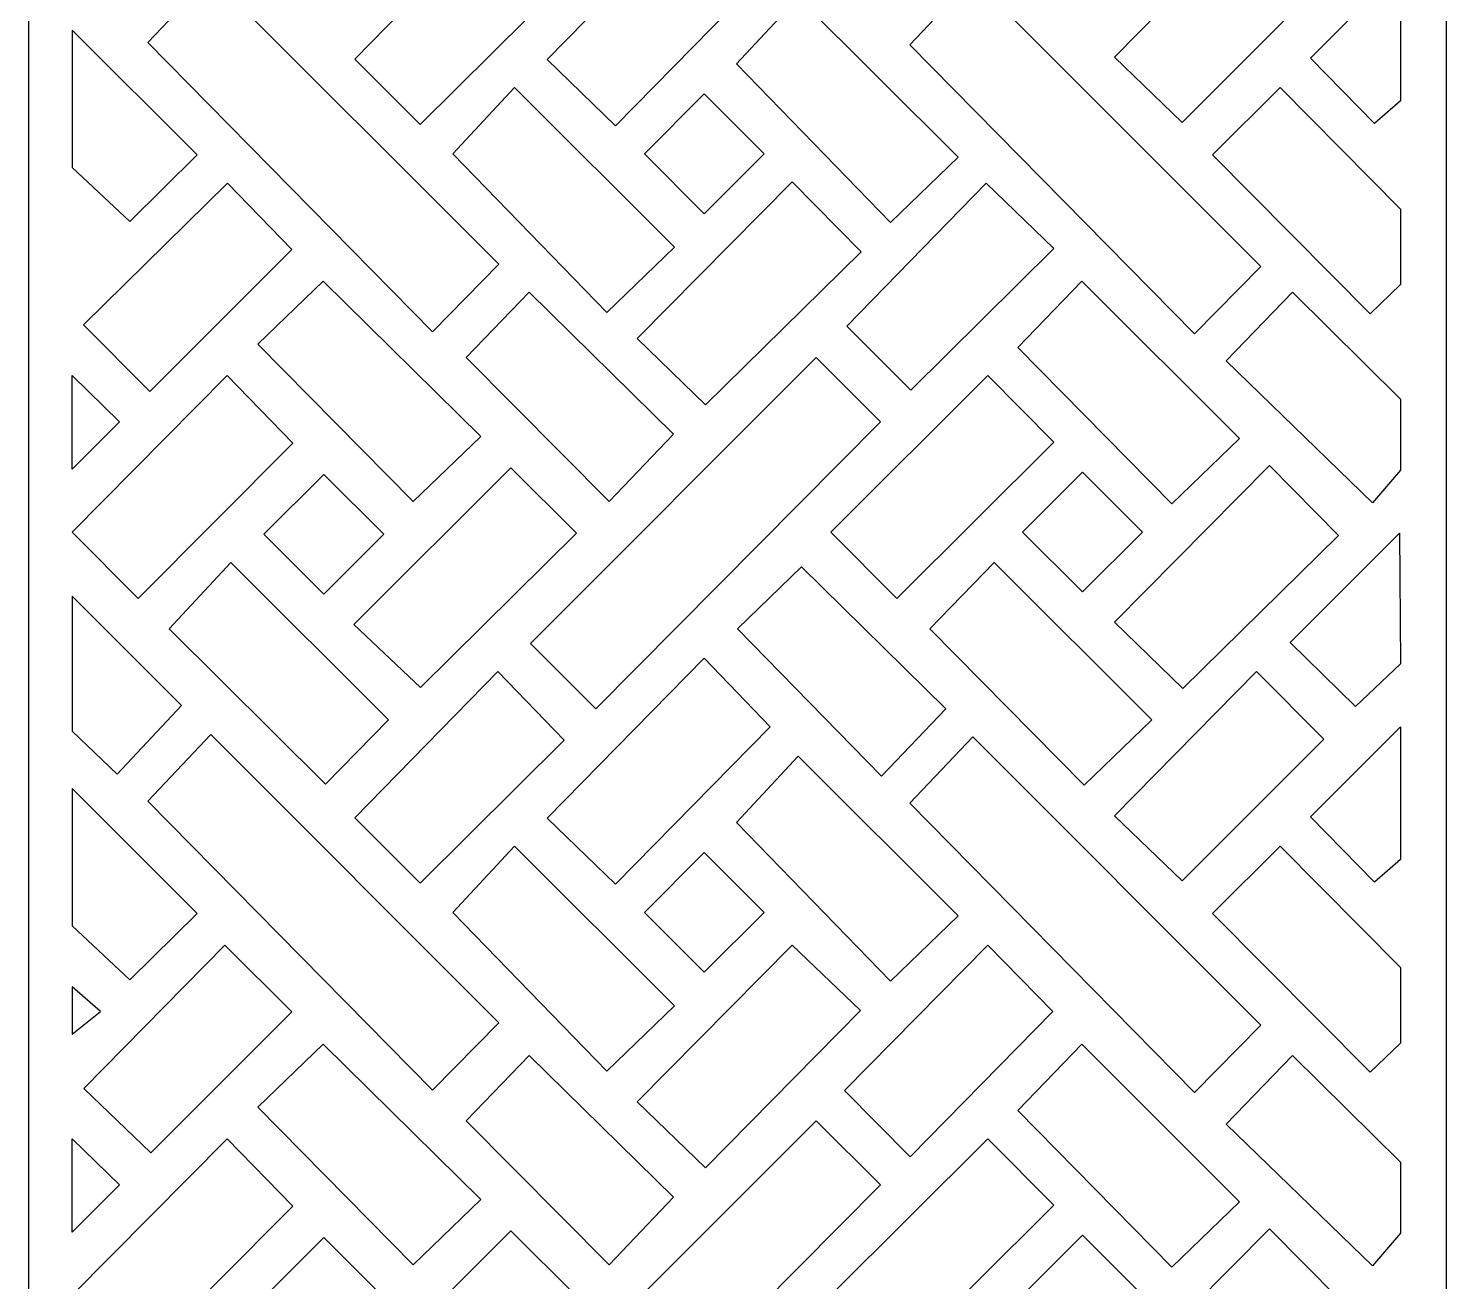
# Model space of a CAD drawing. Header units: centimetres. Extents: x -27.6 to -16.3, y -9.5 to 9.5.
# Drawn here: x -27.57 to -22.52, y -4.42 to 0.04 of the extents above; entities that cross this region are included whole.
import ezdxf

# ---------------------------------------------------------------- set-up
doc = ezdxf.new("R2010")
doc.units = ezdxf.units.CM
doc.header["$MEASUREMENT"] = 0
doc.layers.add('layer 1', color=7, linetype='Continuous')

msp = doc.modelspace()

# ---------------------------------------------------------------- linework, layer by layer
at = {"layer": 'layer 1', "color": 250}
for points, knots in [([(-27.56583, -9.50003), (-27.56583, -9.50003), (-27.56583, 9.5), (-27.56583, 9.5), (-27.56583, 9.5), (-27.56583, 9.5), (-22.51511, 9.5), (-22.51511, 9.5), (-22.51511, 9.5), (-22.51511, 9.5), (-22.51511, -9.50003), (-22.51511, -9.50003), (-22.51511, -9.50003), (-22.51511, -9.50003), (-27.56583, -9.50003), (-27.56583, -9.50003)], [0, 0, 0, 0, 0.2, 0.2, 0.2, 0.2, 0.4, 0.4, 0.4, 0.4, 0.6, 0.6, 0.6, 0.6, 1, 1, 1, 1]), ([(-25.47532, -0.30398), (-25.47532, -0.30398), (-25.71791, -0.06791), (-25.71791, -0.06791), (-25.71791, -0.06791), (-25.71791, -0.06791), (-25.1586, 0.50174), (-25.1586, 0.50174), (-25.1586, 0.50174), (-25.1586, 0.50174), (-24.92422, 0.2571), (-24.92422, 0.2571), (-24.92422, 0.2571), (-24.92422, 0.2571), (-25.47532, -0.30398), (-25.47532, -0.30398)], [0, 0, 0, 0, 0.2, 0.2, 0.2, 0.2, 0.4, 0.4, 0.4, 0.4, 0.6, 0.6, 0.6, 0.6, 1, 1, 1, 1]), ([(-26.17086, -0.29997), (-26.17086, -0.29997), (-26.40336, -0.06747), (-26.40336, -0.06747), (-26.40336, -0.06747), (-26.40336, -0.06747), (-25.89428, 0.45363), (-25.89428, 0.45363), (-25.89428, 0.45363), (-25.89428, 0.45363), (-25.65778, 0.20911), (-25.65778, 0.20911), (-25.65778, 0.20911), (-25.65778, 0.20911), (-26.17086, -0.29997), (-26.17086, -0.29997)], [0, 0, 0, 0, 0.2, 0.2, 0.2, 0.2, 0.4, 0.4, 0.4, 0.4, 0.6, 0.6, 0.6, 0.6, 1, 1, 1, 1]), ([(-23.45711, -0.29195), (-23.45711, -0.29195), (-23.69762, -0.05946), (-23.69762, -0.05946), (-23.69762, -0.05946), (-23.69762, -0.05946), (-23.19255, 0.45363), (-23.19255, 0.45363), (-23.19255, 0.45363), (-23.19255, 0.45363), (-22.95204, 0.21312), (-22.95204, 0.21312), (-22.95204, 0.21312), (-22.95204, 0.21312), (-23.45711, -0.29195), (-23.45711, -0.29195)], [0, 0, 0, 0, 0.2, 0.2, 0.2, 0.2, 0.4, 0.4, 0.4, 0.4, 0.6, 0.6, 0.6, 0.6, 1, 1, 1, 1]), ([(-22.77166, -0.29596), (-22.77166, -0.29596), (-22.67946, -0.21579), (-22.67946, -0.21579), (-22.67946, -0.21579), (-22.67946, -0.21579), (-22.67946, 0.25722), (-22.67946, 0.25722), (-22.67946, 0.25722), (-22.67946, 0.25722), (-23.00014, -0.06347), (-23.00014, -0.06347), (-23.00014, -0.06347), (-23.00014, -0.06347), (-22.77166, -0.29596), (-22.77166, -0.29596)], [0, 0, 0, 0, 0.2, 0.2, 0.2, 0.2, 0.4, 0.4, 0.4, 0.4, 0.6, 0.6, 0.6, 0.6, 1, 1, 1, 1]), ([(-26.12677, -1.03754), (-26.12677, -1.03754), (-25.89027, -0.79703), (-25.89027, -0.79703), (-25.89027, -0.79703), (-25.89027, -0.79703), (-26.91645, 0.22916), (-26.91645, 0.22916), (-26.91645, 0.22916), (-26.91645, 0.22916), (-27.14092, -0.00735), (-27.14092, -0.00735), (-27.14092, -0.00735), (-27.14092, -0.00735), (-26.12677, -1.03754), (-26.12677, -1.03754)], [0, 0, 0, 0, 0.2, 0.2, 0.2, 0.2, 0.4, 0.4, 0.4, 0.4, 0.6, 0.6, 0.6, 0.6, 1, 1, 1, 1]), ([(-23.41302, -1.04556), (-23.41302, -1.04556), (-23.17652, -0.80504), (-23.17652, -0.80504), (-23.17652, -0.80504), (-23.17652, -0.80504), (-24.20269, 0.22114), (-24.20269, 0.22114), (-24.20269, 0.22114), (-24.20269, 0.22114), (-24.42717, -0.01536), (-24.42717, -0.01536), (-24.42717, -0.01536), (-24.42717, -0.01536), (-23.41302, -1.04556), (-23.41302, -1.04556)], [0, 0, 0, 0, 0.2, 0.2, 0.2, 0.2, 0.4, 0.4, 0.4, 0.4, 0.6, 0.6, 0.6, 0.6, 1, 1, 1, 1]), ([(-24.49531, -0.64871), (-24.49531, -0.64871), (-24.2548, -0.41622), (-24.2548, -0.41622), (-24.2548, -0.41622), (-24.2548, -0.41622), (-24.82401, 0.15299), (-24.82401, 0.15299), (-24.82401, 0.15299), (-24.82401, 0.15299), (-25.04448, -0.08351), (-25.04448, -0.08351), (-25.04448, -0.08351), (-25.04448, -0.08351), (-24.49531, -0.64871), (-24.49531, -0.64871)], [0, 0, 0, 0, 0.2, 0.2, 0.2, 0.2, 0.4, 0.4, 0.4, 0.4, 0.6, 0.6, 0.6, 0.6, 1, 1, 1, 1]), ([(-27.40949, -0.45229), (-27.40949, -0.45229), (-27.40949, 0.03675), (-27.40949, 0.03675), (-27.40949, 0.03675), (-27.40949, 0.03675), (-26.96455, -0.4082), (-26.96455, -0.4082), (-26.96455, -0.4082), (-26.96455, -0.4082), (-27.20506, -0.6447), (-27.20506, -0.6447), (-27.20506, -0.6447), (-27.20506, -0.6447), (-27.40949, -0.45229), (-27.40949, -0.45229)], [0, 0, 0, 0, 0.2, 0.2, 0.2, 0.2, 0.4, 0.4, 0.4, 0.4, 0.6, 0.6, 0.6, 0.6, 1, 1, 1, 1]), ([(-25.50545, -0.96939), (-25.50545, -0.96939), (-25.26494, -0.7369), (-25.26494, -0.7369), (-25.26494, -0.7369), (-25.26494, -0.7369), (-25.83415, -0.16769), (-25.83415, -0.16769), (-25.83415, -0.16769), (-25.83415, -0.16769), (-26.05462, -0.40419), (-26.05462, -0.40419), (-26.05462, -0.40419), (-26.05462, -0.40419), (-25.50545, -0.96939), (-25.50545, -0.96939)], [0, 0, 0, 0, 0.2, 0.2, 0.2, 0.2, 0.4, 0.4, 0.4, 0.4, 0.6, 0.6, 0.6, 0.6, 1, 1, 1, 1]), ([(-25.37193, -0.40419), (-25.37193, -0.40419), (-25.15872, -0.19098), (-25.15872, -0.19098), (-25.15872, -0.19098), (-25.15872, -0.19098), (-24.94551, -0.40419), (-24.94551, -0.40419), (-24.94551, -0.40419), (-24.94551, -0.40419), (-25.15872, -0.6174), (-25.15872, -0.6174), (-25.15872, -0.6174), (-25.15872, -0.6174), (-25.37193, -0.40419), (-25.37193, -0.40419)], [0, 0, 0, 0, 0.2, 0.2, 0.2, 0.2, 0.4, 0.4, 0.4, 0.4, 0.6, 0.6, 0.6, 0.6, 1, 1, 1, 1]), ([(-22.78769, -0.9734), (-22.78769, -0.9734), (-22.67946, -0.86918), (-22.67946, -0.86918), (-22.67946, -0.86918), (-22.67946, -0.86918), (-22.67946, -0.60061), (-22.67946, -0.60061), (-22.67946, -0.60061), (-22.67946, -0.60061), (-23.10837, -0.16769), (-23.10837, -0.16769), (-23.10837, -0.16769), (-23.10837, -0.16769), (-23.34888, -0.4082), (-23.34888, -0.4082), (-23.34888, -0.4082), (-23.34888, -0.4082), (-22.78769, -0.9734), (-22.78769, -0.9734)], [0, 0, 0, 0, 0.1666667, 0.1666667, 0.1666667, 0.1666667, 0.3333333, 0.3333333, 0.3333333, 0.3333333, 0.5, 0.5, 0.5, 0.5, 0.6666667, 0.6666667, 0.6666667, 0.6666667, 1, 1, 1, 1]), ([(-25.15465, -1.29809), (-25.15465, -1.29809), (-25.39722, -1.06203), (-25.39722, -1.06203), (-25.39722, -1.06203), (-25.39722, -1.06203), (-24.84594, -0.5044), (-24.84594, -0.5044), (-24.84594, -0.5044), (-24.84594, -0.5044), (-24.59953, -0.75305), (-24.59953, -0.75305), (-24.59953, -0.75305), (-24.59953, -0.75305), (-25.15465, -1.29809), (-25.15465, -1.29809)], [0, 0, 0, 0, 0.2, 0.2, 0.2, 0.2, 0.4, 0.4, 0.4, 0.4, 0.6, 0.6, 0.6, 0.6, 1, 1, 1, 1]), ([(-27.13291, -1.24999), (-27.13291, -1.24999), (-27.36941, -1.01349), (-27.36941, -1.01349), (-27.36941, -1.01349), (-27.36941, -1.01349), (-26.85632, -0.50841), (-26.85632, -0.50841), (-26.85632, -0.50841), (-26.85632, -0.50841), (-26.62783, -0.74492), (-26.62783, -0.74492), (-26.62783, -0.74492), (-26.62783, -0.74492), (-27.13291, -1.24999), (-27.13291, -1.24999)], [0, 0, 0, 0, 0.2, 0.2, 0.2, 0.2, 0.4, 0.4, 0.4, 0.4, 0.6, 0.6, 0.6, 0.6, 1, 1, 1, 1]), ([(-24.42316, -1.24598), (-24.42316, -1.24598), (-24.65164, -1.0175), (-24.65164, -1.0175), (-24.65164, -1.0175), (-24.65164, -1.0175), (-24.15459, -0.50841), (-24.15459, -0.50841), (-24.15459, -0.50841), (-24.15459, -0.50841), (-23.91408, -0.74091), (-23.91408, -0.74091), (-23.91408, -0.74091), (-23.91408, -0.74091), (-24.42316, -1.24598), (-24.42316, -1.24598)], [0, 0, 0, 0, 0.2, 0.2, 0.2, 0.2, 0.4, 0.4, 0.4, 0.4, 0.6, 0.6, 0.6, 0.6, 1, 1, 1, 1]), ([(-26.19492, -1.64283), (-26.19492, -1.64283), (-25.9544, -1.41033), (-25.9544, -1.41033), (-25.9544, -1.41033), (-25.9544, -1.41033), (-26.5156, -0.85715), (-26.5156, -0.85715), (-26.5156, -0.85715), (-26.5156, -0.85715), (-26.74809, -1.08163), (-26.74809, -1.08163), (-26.74809, -1.08163), (-26.74809, -1.08163), (-26.19492, -1.64283), (-26.19492, -1.64283)], [0, 0, 0, 0, 0.2, 0.2, 0.2, 0.2, 0.4, 0.4, 0.4, 0.4, 0.6, 0.6, 0.6, 0.6, 1, 1, 1, 1]), ([(-23.49319, -1.65084), (-23.49319, -1.65084), (-23.25268, -1.41835), (-23.25268, -1.41835), (-23.25268, -1.41835), (-23.25268, -1.41835), (-23.81387, -0.85715), (-23.81387, -0.85715), (-23.81387, -0.85715), (-23.81387, -0.85715), (-24.04235, -1.09366), (-24.04235, -1.09366), (-24.04235, -1.09366), (-24.04235, -1.09366), (-23.49319, -1.65084), (-23.49319, -1.65084)], [0, 0, 0, 0, 0.2, 0.2, 0.2, 0.2, 0.4, 0.4, 0.4, 0.4, 0.6, 0.6, 0.6, 0.6, 1, 1, 1, 1]), ([(-25.49744, -1.64283), (-25.49744, -1.64283), (-26.00652, -1.12973), (-26.00652, -1.12973), (-26.00652, -1.12973), (-26.00652, -1.12973), (-25.78204, -0.89724), (-25.78204, -0.89724), (-25.78204, -0.89724), (-25.78204, -0.89724), (-25.26895, -1.40231), (-25.26895, -1.40231), (-25.26895, -1.40231), (-25.26895, -1.40231), (-25.49744, -1.64283), (-25.49744, -1.64283)], [0, 0, 0, 0, 0.2, 0.2, 0.2, 0.2, 0.4, 0.4, 0.4, 0.4, 0.6, 0.6, 0.6, 0.6, 1, 1, 1, 1]), ([(-22.77967, -1.64684), (-22.77967, -1.64684), (-22.67946, -1.53059), (-22.67946, -1.53059), (-22.67946, -1.53059), (-22.67946, -1.53059), (-22.67946, -1.27805), (-22.67946, -1.27805), (-22.67946, -1.27805), (-22.67946, -1.27805), (-23.06428, -0.89724), (-23.06428, -0.89724), (-23.06428, -0.89724), (-23.06428, -0.89724), (-23.30078, -1.14176), (-23.30078, -1.14176), (-23.30078, -1.14176), (-23.30078, -1.14176), (-22.77967, -1.64684), (-22.77967, -1.64684)], [0, 0, 0, 0, 0.1666667, 0.1666667, 0.1666667, 0.1666667, 0.3333333, 0.3333333, 0.3333333, 0.3333333, 0.5, 0.5, 0.5, 0.5, 0.6666667, 0.6666667, 0.6666667, 0.6666667, 1, 1, 1, 1]), ([(-25.54554, -2.3804), (-25.54554, -2.3804), (-25.77803, -2.1479), (-25.77803, -2.1479), (-25.77803, -2.1479), (-25.77803, -2.1479), (-24.75987, -1.12973), (-24.75987, -1.12973), (-24.75987, -1.12973), (-24.75987, -1.12973), (-24.53139, -1.35822), (-24.53139, -1.35822), (-24.53139, -1.35822), (-24.53139, -1.35822), (-25.54554, -2.3804), (-25.54554, -2.3804)], [0, 0, 0, 0, 0.2, 0.2, 0.2, 0.2, 0.4, 0.4, 0.4, 0.4, 0.6, 0.6, 0.6, 0.6, 1, 1, 1, 1]), ([(-27.17493, -1.98756), (-27.17493, -1.98756), (-27.40949, -1.75149), (-27.40949, -1.75149), (-27.40949, -1.75149), (-27.40949, -1.75149), (-26.85821, -1.19387), (-26.85821, -1.19387), (-26.85821, -1.19387), (-26.85821, -1.19387), (-26.62383, -1.4345), (-26.62383, -1.4345), (-26.62383, -1.4345), (-26.62383, -1.4345), (-27.17493, -1.98756), (-27.17493, -1.98756)], [0, 0, 0, 0, 0.2, 0.2, 0.2, 0.2, 0.4, 0.4, 0.4, 0.4, 0.6, 0.6, 0.6, 0.6, 1, 1, 1, 1]), ([(-27.40949, -1.52658), (-27.40949, -1.52658), (-27.24114, -1.35822), (-27.24114, -1.35822), (-27.24114, -1.35822), (-27.24114, -1.35822), (-27.40949, -1.19387), (-27.40949, -1.19387), (-27.40949, -1.19387), (-27.40949, -1.19387), (-27.40949, -1.52658), (-27.40949, -1.52658)], [0, 0, 0, 0, 0.25, 0.25, 0.25, 0.25, 0.5, 0.5, 0.5, 0.5, 1, 1, 1, 1]), ([(-24.4732, -1.98756), (-24.4732, -1.98756), (-24.70776, -1.75149), (-24.70776, -1.75149), (-24.70776, -1.75149), (-24.70776, -1.75149), (-24.14846, -1.19387), (-24.14846, -1.19387), (-24.14846, -1.19387), (-24.14846, -1.19387), (-23.91408, -1.43049), (-23.91408, -1.43049), (-23.91408, -1.43049), (-23.91408, -1.43049), (-24.4732, -1.98756), (-24.4732, -1.98756)], [0, 0, 0, 0, 0.2, 0.2, 0.2, 0.2, 0.4, 0.4, 0.4, 0.4, 0.6, 0.6, 0.6, 0.6, 1, 1, 1, 1]), ([(-23.45504, -2.30824), (-23.45504, -2.30824), (-23.69762, -2.07218), (-23.69762, -2.07218), (-23.69762, -2.07218), (-23.69762, -2.07218), (-23.14633, -1.51455), (-23.14633, -1.51455), (-23.14633, -1.51455), (-23.14633, -1.51455), (-22.89993, -1.7632), (-22.89993, -1.7632), (-22.89993, -1.7632), (-22.89993, -1.7632), (-23.45504, -2.30824), (-23.45504, -2.30824)], [0, 0, 0, 0, 0.2, 0.2, 0.2, 0.2, 0.4, 0.4, 0.4, 0.4, 0.6, 0.6, 0.6, 0.6, 1, 1, 1, 1]), ([(-26.7268, -1.75907), (-26.7268, -1.75907), (-26.51359, -1.54586), (-26.51359, -1.54586), (-26.51359, -1.54586), (-26.51359, -1.54586), (-26.30038, -1.75907), (-26.30038, -1.75907), (-26.30038, -1.75907), (-26.30038, -1.75907), (-26.51359, -1.97229), (-26.51359, -1.97229), (-26.51359, -1.97229), (-26.51359, -1.97229), (-26.7268, -1.75907), (-26.7268, -1.75907)], [0, 0, 0, 0, 0.2, 0.2, 0.2, 0.2, 0.4, 0.4, 0.4, 0.4, 0.6, 0.6, 0.6, 0.6, 1, 1, 1, 1]), ([(-26.1688, -2.30423), (-26.1688, -2.30423), (-26.40737, -2.08019), (-26.40737, -2.08019), (-26.40737, -2.08019), (-26.40737, -2.08019), (-25.84806, -1.52257), (-25.84806, -1.52257), (-25.84806, -1.52257), (-25.84806, -1.52257), (-25.61368, -1.75518), (-25.61368, -1.75518), (-25.61368, -1.75518), (-25.61368, -1.75518), (-26.1688, -2.30423), (-26.1688, -2.30423)], [0, 0, 0, 0, 0.2, 0.2, 0.2, 0.2, 0.4, 0.4, 0.4, 0.4, 0.6, 0.6, 0.6, 0.6, 1, 1, 1, 1]), ([(-24.02508, -1.75106), (-24.02508, -1.75106), (-23.81186, -1.53784), (-23.81186, -1.53784), (-23.81186, -1.53784), (-23.81186, -1.53784), (-23.59865, -1.75106), (-23.59865, -1.75106), (-23.59865, -1.75106), (-23.59865, -1.75106), (-23.81186, -1.96427), (-23.81186, -1.96427), (-23.81186, -1.96427), (-23.81186, -1.96427), (-24.02508, -1.75106), (-24.02508, -1.75106)], [0, 0, 0, 0, 0.2, 0.2, 0.2, 0.2, 0.4, 0.4, 0.4, 0.4, 0.6, 0.6, 0.6, 0.6, 1, 1, 1, 1]), ([(-22.8398, -2.37238), (-22.8398, -2.37238), (-22.67946, -2.22006), (-22.67946, -2.22006), (-22.67946, -2.22006), (-22.67946, -2.22006), (-22.68347, -1.75507), (-22.68347, -1.75507), (-22.68347, -1.75507), (-22.68347, -1.75507), (-23.07229, -2.14389), (-23.07229, -2.14389), (-23.07229, -2.14389), (-23.07229, -2.14389), (-22.8398, -2.37238), (-22.8398, -2.37238)], [0, 0, 0, 0, 0.2, 0.2, 0.2, 0.2, 0.4, 0.4, 0.4, 0.4, 0.6, 0.6, 0.6, 0.6, 1, 1, 1, 1]), ([(-26.50758, -2.64897), (-26.50758, -2.64897), (-26.2831, -2.42048), (-26.2831, -2.42048), (-26.2831, -2.42048), (-26.2831, -2.42048), (-26.84429, -1.85929), (-26.84429, -1.85929), (-26.84429, -1.85929), (-26.84429, -1.85929), (-27.06476, -2.09579), (-27.06476, -2.09579), (-27.06476, -2.09579), (-27.06476, -2.09579), (-26.50758, -2.64897), (-26.50758, -2.64897)], [0, 0, 0, 0, 0.2, 0.2, 0.2, 0.2, 0.4, 0.4, 0.4, 0.4, 0.6, 0.6, 0.6, 0.6, 1, 1, 1, 1]), ([(-23.80585, -2.65298), (-23.80585, -2.65298), (-23.56534, -2.42048), (-23.56534, -2.42048), (-23.56534, -2.42048), (-23.56534, -2.42048), (-24.12653, -1.85929), (-24.12653, -1.85929), (-24.12653, -1.85929), (-24.12653, -1.85929), (-24.35501, -2.09579), (-24.35501, -2.09579), (-24.35501, -2.09579), (-24.35501, -2.09579), (-23.80585, -2.65298), (-23.80585, -2.65298)], [0, 0, 0, 0, 0.2, 0.2, 0.2, 0.2, 0.4, 0.4, 0.4, 0.4, 0.6, 0.6, 0.6, 0.6, 1, 1, 1, 1]), ([(-24.52738, -2.62091), (-24.52738, -2.62091), (-25.04047, -2.09579), (-25.04047, -2.09579), (-25.04047, -2.09579), (-25.04047, -2.09579), (-24.81199, -1.87532), (-24.81199, -1.87532), (-24.81199, -1.87532), (-24.81199, -1.87532), (-24.2989, -2.3804), (-24.2989, -2.3804), (-24.2989, -2.3804), (-24.2989, -2.3804), (-24.52738, -2.62091), (-24.52738, -2.62091)], [0, 0, 0, 0, 0.2, 0.2, 0.2, 0.2, 0.4, 0.4, 0.4, 0.4, 0.6, 0.6, 0.6, 0.6, 1, 1, 1, 1]), ([(-27.24915, -2.61289), (-27.24915, -2.61289), (-27.40949, -2.46057), (-27.40949, -2.46057), (-27.40949, -2.46057), (-27.40949, -2.46057), (-27.40949, -1.97954), (-27.40949, -1.97954), (-27.40949, -1.97954), (-27.40949, -1.97954), (-27.02067, -2.36837), (-27.02067, -2.36837), (-27.02067, -2.36837), (-27.02067, -2.36837), (-27.24915, -2.61289), (-27.24915, -2.61289)], [0, 0, 0, 0, 0.2, 0.2, 0.2, 0.2, 0.4, 0.4, 0.4, 0.4, 0.6, 0.6, 0.6, 0.6, 1, 1, 1, 1]), ([(-25.47532, -3.00573), (-25.47532, -3.00573), (-25.71791, -2.76966), (-25.71791, -2.76966), (-25.71791, -2.76966), (-25.71791, -2.76966), (-25.1586, -2.20001), (-25.1586, -2.20001), (-25.1586, -2.20001), (-25.1586, -2.20001), (-24.92422, -2.44465), (-24.92422, -2.44465), (-24.92422, -2.44465), (-24.92422, -2.44465), (-25.47532, -3.00573), (-25.47532, -3.00573)], [0, 0, 0, 0, 0.2, 0.2, 0.2, 0.2, 0.4, 0.4, 0.4, 0.4, 0.6, 0.6, 0.6, 0.6, 1, 1, 1, 1]), ([(-26.17086, -3.00172), (-26.17086, -3.00172), (-26.40336, -2.76922), (-26.40336, -2.76922), (-26.40336, -2.76922), (-26.40336, -2.76922), (-25.89428, -2.24811), (-25.89428, -2.24811), (-25.89428, -2.24811), (-25.89428, -2.24811), (-25.65778, -2.49264), (-25.65778, -2.49264), (-25.65778, -2.49264), (-25.65778, -2.49264), (-26.17086, -3.00172), (-26.17086, -3.00172)], [0, 0, 0, 0, 0.2, 0.2, 0.2, 0.2, 0.4, 0.4, 0.4, 0.4, 0.6, 0.6, 0.6, 0.6, 1, 1, 1, 1]), ([(-23.45711, -2.9937), (-23.45711, -2.9937), (-23.69762, -2.76121), (-23.69762, -2.76121), (-23.69762, -2.76121), (-23.69762, -2.76121), (-23.19255, -2.24811), (-23.19255, -2.24811), (-23.19255, -2.24811), (-23.19255, -2.24811), (-22.95204, -2.48863), (-22.95204, -2.48863), (-22.95204, -2.48863), (-22.95204, -2.48863), (-23.45711, -2.9937), (-23.45711, -2.9937)], [0, 0, 0, 0, 0.2, 0.2, 0.2, 0.2, 0.4, 0.4, 0.4, 0.4, 0.6, 0.6, 0.6, 0.6, 1, 1, 1, 1]), ([(-26.12677, -3.73929), (-26.12677, -3.73929), (-25.89027, -3.49878), (-25.89027, -3.49878), (-25.89027, -3.49878), (-25.89027, -3.49878), (-26.91645, -2.47259), (-26.91645, -2.47259), (-26.91645, -2.47259), (-26.91645, -2.47259), (-27.14092, -2.7091), (-27.14092, -2.7091), (-27.14092, -2.7091), (-27.14092, -2.7091), (-26.12677, -3.73929), (-26.12677, -3.73929)], [0, 0, 0, 0, 0.2, 0.2, 0.2, 0.2, 0.4, 0.4, 0.4, 0.4, 0.6, 0.6, 0.6, 0.6, 1, 1, 1, 1]), ([(-22.77166, -2.99771), (-22.77166, -2.99771), (-22.67946, -2.91754), (-22.67946, -2.91754), (-22.67946, -2.91754), (-22.67946, -2.91754), (-22.67946, -2.44453), (-22.67946, -2.44453), (-22.67946, -2.44453), (-22.67946, -2.44453), (-23.00014, -2.76522), (-23.00014, -2.76522), (-23.00014, -2.76522), (-23.00014, -2.76522), (-22.77166, -2.99771), (-22.77166, -2.99771)], [0, 0, 0, 0, 0.2, 0.2, 0.2, 0.2, 0.4, 0.4, 0.4, 0.4, 0.6, 0.6, 0.6, 0.6, 1, 1, 1, 1]), ([(-23.41302, -3.74731), (-23.41302, -3.74731), (-23.17652, -3.50679), (-23.17652, -3.50679), (-23.17652, -3.50679), (-23.17652, -3.50679), (-24.20269, -2.48061), (-24.20269, -2.48061), (-24.20269, -2.48061), (-24.20269, -2.48061), (-24.42717, -2.71711), (-24.42717, -2.71711), (-24.42717, -2.71711), (-24.42717, -2.71711), (-23.41302, -3.74731), (-23.41302, -3.74731)], [0, 0, 0, 0, 0.2, 0.2, 0.2, 0.2, 0.4, 0.4, 0.4, 0.4, 0.6, 0.6, 0.6, 0.6, 1, 1, 1, 1]), ([(-24.49531, -3.35046), (-24.49531, -3.35046), (-24.2548, -3.11797), (-24.2548, -3.11797), (-24.2548, -3.11797), (-24.2548, -3.11797), (-24.82401, -2.54875), (-24.82401, -2.54875), (-24.82401, -2.54875), (-24.82401, -2.54875), (-25.04448, -2.78526), (-25.04448, -2.78526), (-25.04448, -2.78526), (-25.04448, -2.78526), (-24.49531, -3.35046), (-24.49531, -3.35046)], [0, 0, 0, 0, 0.2, 0.2, 0.2, 0.2, 0.4, 0.4, 0.4, 0.4, 0.6, 0.6, 0.6, 0.6, 1, 1, 1, 1]), ([(-27.40949, -3.15404), (-27.40949, -3.15404), (-27.40949, -2.665), (-27.40949, -2.665), (-27.40949, -2.665), (-27.40949, -2.665), (-26.96455, -3.10995), (-26.96455, -3.10995), (-26.96455, -3.10995), (-26.96455, -3.10995), (-27.20506, -3.34645), (-27.20506, -3.34645), (-27.20506, -3.34645), (-27.20506, -3.34645), (-27.40949, -3.15404), (-27.40949, -3.15404)], [0, 0, 0, 0, 0.2, 0.2, 0.2, 0.2, 0.4, 0.4, 0.4, 0.4, 0.6, 0.6, 0.6, 0.6, 1, 1, 1, 1]), ([(-25.50545, -3.67114), (-25.50545, -3.67114), (-25.26494, -3.43865), (-25.26494, -3.43865), (-25.26494, -3.43865), (-25.26494, -3.43865), (-25.83415, -2.86944), (-25.83415, -2.86944), (-25.83415, -2.86944), (-25.83415, -2.86944), (-26.05462, -3.10594), (-26.05462, -3.10594), (-26.05462, -3.10594), (-26.05462, -3.10594), (-25.50545, -3.67114), (-25.50545, -3.67114)], [0, 0, 0, 0, 0.2, 0.2, 0.2, 0.2, 0.4, 0.4, 0.4, 0.4, 0.6, 0.6, 0.6, 0.6, 1, 1, 1, 1]), ([(-22.78769, -3.67515), (-22.78769, -3.67515), (-22.67946, -3.57093), (-22.67946, -3.57093), (-22.67946, -3.57093), (-22.67946, -3.57093), (-22.67946, -3.30236), (-22.67946, -3.30236), (-22.67946, -3.30236), (-22.67946, -3.30236), (-23.10837, -2.86944), (-23.10837, -2.86944), (-23.10837, -2.86944), (-23.10837, -2.86944), (-23.34888, -3.10995), (-23.34888, -3.10995), (-23.34888, -3.10995), (-23.34888, -3.10995), (-22.78769, -3.67515), (-22.78769, -3.67515)], [0, 0, 0, 0, 0.1666667, 0.1666667, 0.1666667, 0.1666667, 0.3333333, 0.3333333, 0.3333333, 0.3333333, 0.5, 0.5, 0.5, 0.5, 0.6666667, 0.6666667, 0.6666667, 0.6666667, 1, 1, 1, 1]), ([(-25.37193, -3.10594), (-25.37193, -3.10594), (-25.15872, -2.89272), (-25.15872, -2.89272), (-25.15872, -2.89272), (-25.15872, -2.89272), (-24.94551, -3.10594), (-24.94551, -3.10594), (-24.94551, -3.10594), (-24.94551, -3.10594), (-25.15872, -3.31915), (-25.15872, -3.31915), (-25.15872, -3.31915), (-25.15872, -3.31915), (-25.37193, -3.10594), (-25.37193, -3.10594)], [0, 0, 0, 0, 0.2, 0.2, 0.2, 0.2, 0.4, 0.4, 0.4, 0.4, 0.6, 0.6, 0.6, 0.6, 1, 1, 1, 1]), ([(-27.13023, -3.96243), (-27.13023, -3.96243), (-27.36807, -3.73261), (-27.36807, -3.73261), (-27.36807, -3.73261), (-27.36807, -3.73261), (-26.86567, -3.22219), (-26.86567, -3.22219), (-26.86567, -3.22219), (-26.86567, -3.22219), (-26.62783, -3.46003), (-26.62783, -3.46003), (-26.62783, -3.46003), (-26.62783, -3.46003), (-27.13023, -3.96243), (-27.13023, -3.96243)], [0, 0, 0, 0, 0.2, 0.2, 0.2, 0.2, 0.4, 0.4, 0.4, 0.4, 0.6, 0.6, 0.6, 0.6, 1, 1, 1, 1]), ([(-24.84594, -3.22219), (-24.84594, -3.22219), (-25.39722, -3.77981), (-25.39722, -3.77981), (-25.39722, -3.77981), (-25.39722, -3.77981), (-25.15465, -4.01588), (-25.15465, -4.01588), (-25.15465, -4.01588), (-25.15465, -4.01588), (-24.60221, -3.4548), (-24.60221, -3.4548), (-24.60221, -3.4548), (-24.60221, -3.4548), (-24.84594, -3.22219), (-24.84594, -3.22219)], [0, 0, 0, 0, 0.2, 0.2, 0.2, 0.2, 0.4, 0.4, 0.4, 0.4, 0.6, 0.6, 0.6, 0.6, 1, 1, 1, 1]), ([(-24.4251, -3.97579), (-24.4251, -3.97579), (-24.65966, -3.73972), (-24.65966, -3.73972), (-24.65966, -3.73972), (-24.65966, -3.73972), (-24.14846, -3.22219), (-24.14846, -3.22219), (-24.14846, -3.22219), (-24.14846, -3.22219), (-23.91809, -3.4588), (-23.91809, -3.4588), (-23.91809, -3.4588), (-23.91809, -3.4588), (-24.4251, -3.97579), (-24.4251, -3.97579)], [0, 0, 0, 0, 0.2, 0.2, 0.2, 0.2, 0.4, 0.4, 0.4, 0.4, 0.6, 0.6, 0.6, 0.6, 1, 1, 1, 1]), ([(-27.40949, -3.53886), (-27.40949, -3.53886), (-27.40949, -3.3705), (-27.40949, -3.3705), (-27.40949, -3.3705), (-27.40949, -3.3705), (-27.30928, -3.45869), (-27.30928, -3.45869), (-27.30928, -3.45869), (-27.30928, -3.45869), (-27.40949, -3.53886), (-27.40949, -3.53886)], [0, 0, 0, 0, 0.25, 0.25, 0.25, 0.25, 0.5, 0.5, 0.5, 0.5, 1, 1, 1, 1]), ([(-26.19492, -4.36061), (-26.19492, -4.36061), (-25.9544, -4.12812), (-25.9544, -4.12812), (-25.9544, -4.12812), (-25.9544, -4.12812), (-26.5156, -3.57494), (-26.5156, -3.57494), (-26.5156, -3.57494), (-26.5156, -3.57494), (-26.74809, -3.79942), (-26.74809, -3.79942), (-26.74809, -3.79942), (-26.74809, -3.79942), (-26.19492, -4.36061), (-26.19492, -4.36061)], [0, 0, 0, 0, 0.2, 0.2, 0.2, 0.2, 0.4, 0.4, 0.4, 0.4, 0.6, 0.6, 0.6, 0.6, 1, 1, 1, 1]), ([(-23.49319, -4.36863), (-23.49319, -4.36863), (-23.25268, -4.13613), (-23.25268, -4.13613), (-23.25268, -4.13613), (-23.25268, -4.13613), (-23.81387, -3.57494), (-23.81387, -3.57494), (-23.81387, -3.57494), (-23.81387, -3.57494), (-24.04235, -3.81144), (-24.04235, -3.81144), (-24.04235, -3.81144), (-24.04235, -3.81144), (-23.49319, -4.36863), (-23.49319, -4.36863)], [0, 0, 0, 0, 0.2, 0.2, 0.2, 0.2, 0.4, 0.4, 0.4, 0.4, 0.6, 0.6, 0.6, 0.6, 1, 1, 1, 1]), ([(-25.49744, -4.36061), (-25.49744, -4.36061), (-26.00652, -3.84752), (-26.00652, -3.84752), (-26.00652, -3.84752), (-26.00652, -3.84752), (-25.78204, -3.61502), (-25.78204, -3.61502), (-25.78204, -3.61502), (-25.78204, -3.61502), (-25.26895, -4.1201), (-25.26895, -4.1201), (-25.26895, -4.1201), (-25.26895, -4.1201), (-25.49744, -4.36061), (-25.49744, -4.36061)], [0, 0, 0, 0, 0.2, 0.2, 0.2, 0.2, 0.4, 0.4, 0.4, 0.4, 0.6, 0.6, 0.6, 0.6, 1, 1, 1, 1]), ([(-22.77967, -4.36462), (-22.77967, -4.36462), (-22.67946, -4.24837), (-22.67946, -4.24837), (-22.67946, -4.24837), (-22.67946, -4.24837), (-22.67946, -3.99583), (-22.67946, -3.99583), (-22.67946, -3.99583), (-22.67946, -3.99583), (-23.06428, -3.61502), (-23.06428, -3.61502), (-23.06428, -3.61502), (-23.06428, -3.61502), (-23.30078, -3.85954), (-23.30078, -3.85954), (-23.30078, -3.85954), (-23.30078, -3.85954), (-22.77967, -4.36462), (-22.77967, -4.36462)], [0, 0, 0, 0, 0.1666667, 0.1666667, 0.1666667, 0.1666667, 0.3333333, 0.3333333, 0.3333333, 0.3333333, 0.5, 0.5, 0.5, 0.5, 0.6666667, 0.6666667, 0.6666667, 0.6666667, 1, 1, 1, 1]), ([(-25.54554, -5.09818), (-25.54554, -5.09818), (-25.77803, -4.86569), (-25.77803, -4.86569), (-25.77803, -4.86569), (-25.77803, -4.86569), (-24.75987, -3.84752), (-24.75987, -3.84752), (-24.75987, -3.84752), (-24.75987, -3.84752), (-24.53139, -4.07601), (-24.53139, -4.07601), (-24.53139, -4.07601), (-24.53139, -4.07601), (-25.54554, -5.09818), (-25.54554, -5.09818)], [0, 0, 0, 0, 0.2, 0.2, 0.2, 0.2, 0.4, 0.4, 0.4, 0.4, 0.6, 0.6, 0.6, 0.6, 1, 1, 1, 1]), ([(-27.17493, -4.70534), (-27.17493, -4.70534), (-27.40949, -4.46927), (-27.40949, -4.46927), (-27.40949, -4.46927), (-27.40949, -4.46927), (-26.85821, -3.91166), (-26.85821, -3.91166), (-26.85821, -3.91166), (-26.85821, -3.91166), (-26.62383, -4.15228), (-26.62383, -4.15228), (-26.62383, -4.15228), (-26.62383, -4.15228), (-27.17493, -4.70534), (-27.17493, -4.70534)], [0, 0, 0, 0, 0.2, 0.2, 0.2, 0.2, 0.4, 0.4, 0.4, 0.4, 0.6, 0.6, 0.6, 0.6, 1, 1, 1, 1]), ([(-27.40949, -4.24436), (-27.40949, -4.24436), (-27.24114, -4.07601), (-27.24114, -4.07601), (-27.24114, -4.07601), (-27.24114, -4.07601), (-27.40949, -3.91166), (-27.40949, -3.91166), (-27.40949, -3.91166), (-27.40949, -3.91166), (-27.40949, -4.24436), (-27.40949, -4.24436)], [0, 0, 0, 0, 0.25, 0.25, 0.25, 0.25, 0.5, 0.5, 0.5, 0.5, 1, 1, 1, 1]), ([(-24.4732, -4.70534), (-24.4732, -4.70534), (-24.70776, -4.46927), (-24.70776, -4.46927), (-24.70776, -4.46927), (-24.70776, -4.46927), (-24.14846, -3.91166), (-24.14846, -3.91166), (-24.14846, -3.91166), (-24.14846, -3.91166), (-23.91408, -4.14827), (-23.91408, -4.14827), (-23.91408, -4.14827), (-23.91408, -4.14827), (-24.4732, -4.70534), (-24.4732, -4.70534)], [0, 0, 0, 0, 0.2, 0.2, 0.2, 0.2, 0.4, 0.4, 0.4, 0.4, 0.6, 0.6, 0.6, 0.6, 1, 1, 1, 1]), ([(-26.1688, -5.02202), (-26.1688, -5.02202), (-26.40737, -4.79797), (-26.40737, -4.79797), (-26.40737, -4.79797), (-26.40737, -4.79797), (-25.84806, -4.24035), (-25.84806, -4.24035), (-25.84806, -4.24035), (-25.84806, -4.24035), (-25.61368, -4.47296), (-25.61368, -4.47296), (-25.61368, -4.47296), (-25.61368, -4.47296), (-26.1688, -5.02202), (-26.1688, -5.02202)], [0, 0, 0, 0, 0.2, 0.2, 0.2, 0.2, 0.4, 0.4, 0.4, 0.4, 0.6, 0.6, 0.6, 0.6, 1, 1, 1, 1]), ([(-23.45504, -5.02603), (-23.45504, -5.02603), (-23.69762, -4.78996), (-23.69762, -4.78996), (-23.69762, -4.78996), (-23.69762, -4.78996), (-23.14633, -4.23234), (-23.14633, -4.23234), (-23.14633, -4.23234), (-23.14633, -4.23234), (-22.89993, -4.48098), (-22.89993, -4.48098), (-22.89993, -4.48098), (-22.89993, -4.48098), (-23.45504, -5.02603), (-23.45504, -5.02603)], [0, 0, 0, 0, 0.2, 0.2, 0.2, 0.2, 0.4, 0.4, 0.4, 0.4, 0.6, 0.6, 0.6, 0.6, 1, 1, 1, 1]), ([(-26.7268, -4.47686), (-26.7268, -4.47686), (-26.51359, -4.26365), (-26.51359, -4.26365), (-26.51359, -4.26365), (-26.51359, -4.26365), (-26.30038, -4.47686), (-26.30038, -4.47686), (-26.30038, -4.47686), (-26.30038, -4.47686), (-26.51359, -4.69007), (-26.51359, -4.69007), (-26.51359, -4.69007), (-26.51359, -4.69007), (-26.7268, -4.47686), (-26.7268, -4.47686)], [0, 0, 0, 0, 0.2, 0.2, 0.2, 0.2, 0.4, 0.4, 0.4, 0.4, 0.6, 0.6, 0.6, 0.6, 1, 1, 1, 1]), ([(-24.02508, -4.46884), (-24.02508, -4.46884), (-23.81186, -4.25563), (-23.81186, -4.25563), (-23.81186, -4.25563), (-23.81186, -4.25563), (-23.59865, -4.46884), (-23.59865, -4.46884), (-23.59865, -4.46884), (-23.59865, -4.46884), (-23.81186, -4.68205), (-23.81186, -4.68205), (-23.81186, -4.68205), (-23.81186, -4.68205), (-24.02508, -4.46884), (-24.02508, -4.46884)], [0, 0, 0, 0, 0.2, 0.2, 0.2, 0.2, 0.4, 0.4, 0.4, 0.4, 0.6, 0.6, 0.6, 0.6, 1, 1, 1, 1])]:
    msp.add_open_spline(points, degree=3, knots=knots, dxfattribs=at)

doc.saveas('drawing.dxf')
